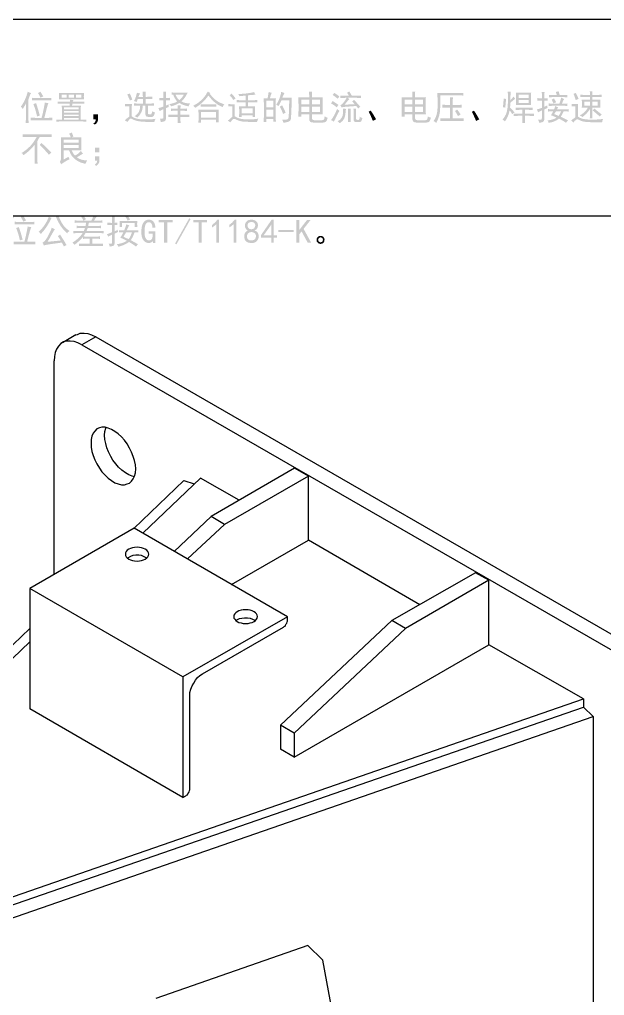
# Model space of a CAD drawing. Extents: x 3 to 591, y 5 to 205.
# Drawn here: x 502.7 to 552.2, y 122.2 to 204.8 of the extents above; entities that cross this region are included whole.
import ezdxf

# ---------------------------------------------------------------- set-up
doc = ezdxf.new("R2010")
doc.units = 0
doc.layers.get('0').update_dxf_attribs({"linetype": 'CONTINUOUS'})
picture_1 = doc.add_image_def('image4.jpg', size_in_pixel=(888, 978))

msp = doc.modelspace()

# ---------------------------------------------------------------- hatches: boundary and pattern name
h = msp.add_hatch(color=7)
h.paths.add_polyline_path([(503.694787, 198.587134), (503.650871, 198.524106), (503.598531, 198.414466), (503.53782, 198.258317), (503.468789, 198.055762), (503.468789, 196.620949), (503.469426, 196.45052), (503.471407, 196.301382), (503.474835, 196.173534), (503.479813, 196.066978), (503.231215, 196.066978), (503.248096, 196.304276), (503.253815, 196.609373), (503.253815, 197.694165), (503.173303, 197.55153), (503.101266, 197.428686), (503.037704, 197.325583), (502.982617, 197.242169), (502.903518, 197.369499), (502.824418, 197.457143), (502.899676, 197.548825), (502.978345, 197.665984), (503.060528, 197.808671), (503.146328, 197.976939), (503.300255, 198.341154), (503.412014, 198.711157), (503.556294, 198.634676)])
h.paths.add_polyline_path([(505.164327, 197.72834), (505.139514, 197.681005), (505.110515, 197.606797), (505.077278, 197.505718), (505.039752, 197.377768), (504.995914, 197.21664), (504.943703, 197.016032), (504.883018, 196.775944), (504.813754, 196.496374), (505.197951, 196.496374), (505.37875, 196.499268), (505.491749, 196.50795), (505.491749, 196.2814), (505.367381, 196.290082), (505.197951, 196.292976), (504.04536, 196.292976), (503.915247, 196.292252), (503.807717, 196.290082), (503.722822, 196.286465), (503.660612, 196.2814), (503.660612, 196.50795), (503.80193, 196.499268), (504.022209, 196.496374), (504.576732, 196.496374), (504.649277, 196.763955), (504.72053, 197.069776), (504.79044, 197.413838), (504.858954, 197.79614), (505.02549, 197.756452)])
h.paths.add_polyline_path([(505.107552, 198.180337), (505.285457, 198.182955), (505.412925, 198.191361), (505.412925, 197.976939), (505.282632, 197.985138), (505.096528, 197.987963), (504.09056, 197.987963), (503.762587, 197.976939), (503.762587, 198.191361), (504.09056, 198.180337)])
h.paths.add_polyline_path([(504.11316, 197.739365), (504.293889, 197.188632), (504.429557, 196.688748), (504.305189, 196.646167), (504.203559, 196.609373), (504.073472, 197.118145), (503.98955, 197.377768), (503.88661, 197.660541)])
h.paths.add_polyline_path([(504.486332, 198.711157), (504.613319, 198.490809), (504.723355, 198.30436), (504.618693, 198.267498), (504.486332, 198.202937), (504.392901, 198.403441), (504.271358, 198.598158)])
h = msp.add_hatch(color=7)
h.paths.add_polyline_path([(507.271465, 198.010563), (507.215241, 197.863939), (507.791261, 197.863939), (507.974816, 197.866558), (508.209633, 197.874964), (508.209633, 197.683141), (507.980604, 197.69134), (507.791261, 197.694165), (507.181066, 197.694165), (507.158466, 197.535966), (507.90426, 197.535966), (507.895854, 197.27593), (507.893236, 197.06137), (507.893236, 196.338176), (508.147484, 196.341), (508.367832, 196.3492), (508.367832, 196.179977), (507.90426, 196.191001), (506.276521, 196.191001), (505.824525, 196.179977), (505.824525, 196.3492), (506.299121, 196.338176), (506.299121, 197.06137), (506.296296, 197.27593), (506.288097, 197.535966), (506.944043, 197.535966), (506.966643, 197.694165), (506.366921, 197.694165), (505.937524, 197.683141), (505.937524, 197.874964), (506.366921, 197.863939), (506.989243, 197.863939), (507.000267, 198.033162), (507.124291, 198.016075)])
h.paths.add_polyline_path([(508.164434, 198.598158), (508.152858, 198.30436), (508.164434, 198.067338), (506.050523, 198.067338), (506.062099, 198.315936), (506.050523, 198.598158)])
h.paths.add_polyline_path([(507.712437, 197.219569), (507.712437, 197.377768), (506.47992, 197.377768), (506.47992, 197.219569)])
h.paths.add_polyline_path([(507.712437, 196.925771), (507.712437, 197.072945), (506.47992, 197.072945), (506.47992, 196.925771)])
h.paths.add_polyline_path([(507.712437, 196.338176), (507.712437, 196.48535), (506.47992, 196.48535), (506.47992, 196.338176)])
h.paths.add_polyline_path([(507.712437, 196.643549), (507.712437, 196.756548), (506.47992, 196.756548), (506.47992, 196.643549)])
h.paths.add_polyline_path([(507.316665, 198.213961), (507.316665, 198.451535), (506.864117, 198.451535), (506.864117, 198.213961)])
h.paths.add_polyline_path([(507.938436, 198.213961), (507.938436, 198.451535), (507.497463, 198.451535), (507.497463, 198.213961)])
h.paths.add_polyline_path([(506.705918, 198.213961), (506.705918, 198.451535), (506.276521, 198.451535), (506.276521, 198.213961)])
h = msp.add_hatch(color=7)
h.paths.add_polyline_path([(512.910081, 198.552958), (512.836494, 198.420322), (512.774482, 198.270736), (513.147655, 198.270736), (513.136079, 198.700133), (513.396253, 198.700133), (513.379165, 198.513547), (513.373653, 198.270736), (513.557122, 198.275482), (513.712375, 198.278936), (513.839516, 198.281046), (513.938649, 198.281761), (513.938649, 198.089938), (513.831067, 198.094683), (513.701006, 198.098137), (513.548518, 198.100247), (513.373653, 198.100962), (513.373653, 197.705741), (513.75785, 197.705741), (514.096848, 197.716765), (514.096848, 197.513366), (514.000514, 197.518431), (513.881805, 197.522048), (513.740668, 197.524219), (513.577052, 197.524942), (513.577052, 196.903171), (513.584803, 196.853657), (513.608058, 196.818353), (513.646815, 196.797209), (513.701075, 196.790172), (513.836674, 196.790172), (513.872038, 196.823228), (513.898824, 196.877677), (513.917134, 196.953418), (513.927073, 197.050346), (514.04276, 196.993777), (514.164647, 196.959946), (514.124348, 196.791783), (514.071285, 196.67173), (514.00551, 196.599736), (513.927073, 196.575749), (513.622251, 196.575749), (513.508348, 196.590537), (513.427052, 196.634936), (513.378313, 196.708997), (513.362078, 196.812772), (513.362078, 197.524942), (513.136079, 197.524942), (513.128242, 197.361756), (513.104798, 197.211232), (513.065851, 197.073419), (513.011505, 196.948371), (512.864744, 196.719685), (512.672507, 196.50795), (512.576251, 196.57823), (512.446509, 196.631973), (512.575907, 196.733276), (512.682154, 196.833856), (512.765249, 196.933815), (512.825194, 197.033258), (512.897403, 197.254915), (512.921657, 197.524942), (512.76239, 197.524219), (512.624414, 197.522048), (512.507729, 197.518431), (512.412334, 197.513366), (512.412334, 197.72834), (512.581695, 197.711253), (512.728731, 197.705741), (513.147655, 197.705741), (513.147655, 198.100962), (512.717707, 198.100962), (512.627308, 197.84134), (512.40131, 197.920163), (512.547933, 198.242142), (512.649908, 198.620758)])
h.paths.add_polyline_path([(512.220511, 197.660541), (512.211829, 197.434267), (512.208935, 197.231144), (512.208935, 196.620949), (512.377616, 196.515417), (512.59017, 196.436912), (512.846648, 196.385382), (513.147104, 196.360775), (513.456448, 196.355926), (513.740418, 196.363738), (513.999067, 196.384262), (514.232447, 196.417551), (514.17574, 196.324051), (514.119448, 196.157377), (513.793352, 196.153751), (513.516142, 196.154414), (513.287715, 196.159315), (513.107967, 196.168401), (512.82106, 196.20113), (512.582108, 196.253288), (512.389596, 196.319916), (512.24256, 196.394399), (512.182623, 196.423045), (512.126873, 196.429677), (512.07536, 196.414398), (512.028137, 196.377312), (511.931812, 196.26886), (511.824738, 196.134777), (511.734201, 196.21677), (511.62134, 196.2814), (511.776714, 196.428506), (511.994513, 196.598349), (511.994513, 197.479742), (511.632915, 197.468167), (511.632915, 197.671565), (511.749919, 197.666587), (511.886819, 197.663159), (512.043666, 197.661178)])
h.paths.add_polyline_path([(512.050737, 198.552958), (512.118639, 198.394019), (512.175173, 198.256267), (512.220339, 198.139805), (512.254135, 198.044738), (512.050737, 197.965363), (512.019533, 198.047959), (511.97143, 198.160218), (511.906482, 198.302242), (511.824738, 198.474135)])
h = msp.add_hatch(color=7)
h.paths.add_polyline_path([(515.582215, 198.643358), (515.757639, 198.640533), (515.966963, 198.632333), (516.938756, 198.632333), (516.821278, 198.409022), (516.718269, 198.236561), (516.592592, 198.075606), (516.407384, 197.886539), (516.558693, 197.809989), (516.718269, 197.761965), (516.908852, 197.730959), (517.153178, 197.705741), (517.062641, 197.583853), (517.017579, 197.468167), (516.763262, 197.525976), (516.565583, 197.586678), (516.398978, 197.661506), (516.238161, 197.761965), (516.073899, 197.670187), (515.921212, 197.598254), (515.751645, 197.53445), (515.537015, 197.468167), (515.486028, 197.561253), (515.378816, 197.660541), (515.570777, 197.696852), (515.740414, 197.739365), (515.898888, 197.798483), (516.057362, 197.886539), (515.942847, 198.019158), (515.848176, 198.157462), (515.773349, 198.301553), (515.718365, 198.451535), (515.582215, 198.451535)])
h.paths.add_polyline_path([(515.333617, 197.637941), (515.344641, 197.422967), (515.107618, 197.321544), (515.107618, 196.44015), (515.091177, 196.353661), (515.064968, 196.286086), (515.028941, 196.237527), (514.983044, 196.208089), (514.850339, 196.169986), (514.655622, 196.134777), (514.635503, 196.278989), (514.598847, 196.44015), (514.718219, 196.433622), (514.805139, 196.437119), (514.859606, 196.450537), (514.88162, 196.473774), (514.88162, 197.231144), (514.69214, 197.131994), (514.576247, 197.06137), (514.463248, 197.321544), (514.531564, 197.337667), (514.624065, 197.363712), (514.74075, 197.399678), (514.88162, 197.445567), (514.88162, 197.987963), (514.692278, 197.985138), (514.531047, 197.976939), (514.531047, 198.191361), (514.68649, 198.182955), (514.88162, 198.180337), (514.878726, 198.439959), (514.870045, 198.722733), (515.118643, 198.722733), (515.107618, 198.180337), (515.251486, 198.182955), (515.43504, 198.191361), (515.43504, 197.976939), (515.107618, 197.987963), (515.107618, 197.535966)])
h.paths.add_polyline_path([(516.102562, 197.276344), (516.079962, 197.558566), (516.339585, 197.558566), (516.32856, 197.276344), (516.870956, 197.287368), (516.870956, 197.08397), (516.582395, 197.092651), (516.32856, 197.095545), (516.32856, 196.756548), (517.085379, 196.767572), (517.085379, 196.564174), (516.737769, 196.572855), (516.32856, 196.575749), (516.329198, 196.394994), (516.331179, 196.247983), (516.334606, 196.134768), (516.339585, 196.055402), (516.079962, 196.055402), (516.089772, 196.134768), (516.096843, 196.247983), (516.101124, 196.394994), (516.102562, 196.575749), (515.81959, 196.575026), (515.593308, 196.572855), (515.423766, 196.569238), (515.311017, 196.564174), (515.311017, 196.767572), (515.428107, 196.762594), (515.599096, 196.759166), (515.823931, 196.757185), (516.102562, 196.756548), (516.102562, 197.095545), (515.910326, 197.094822), (515.751989, 197.092651), (515.627552, 197.089034), (515.537015, 197.08397), (515.537015, 197.287368), (515.644295, 197.28239), (515.774313, 197.278962), (515.927069, 197.276981)])
h.paths.add_polyline_path([(515.921763, 198.451535), (515.992362, 198.296109), (516.068593, 198.168899), (516.150509, 198.070008), (516.238161, 197.999538), (516.329869, 198.076984), (516.424472, 198.174274), (516.518867, 198.297195), (516.610783, 198.451535)])
h = msp.add_hatch(color=7)
h.paths.add_polyline_path([(519.56569, 197.174369), (519.560711, 197.09943), (519.557284, 196.987852), (519.555303, 196.839583), (519.554665, 196.654573), (519.555303, 196.468839), (519.557284, 196.318401), (519.560711, 196.203205), (519.56569, 196.123202), (519.328667, 196.123202), (519.328667, 196.338176), (518.07355, 196.338176), (518.07355, 196.089577), (517.847552, 196.089577), (517.852616, 196.172966), (517.856233, 196.287464), (517.858404, 196.432967), (517.859127, 196.609373), (517.858404, 196.792919), (517.856233, 196.948302), (517.852616, 197.075469), (517.847552, 197.174369)])
h.paths.add_polyline_path([(518.808871, 198.530359), (518.96483, 198.348251), (519.105287, 198.197149), (519.230241, 198.077053), (519.339691, 197.987963), (519.534477, 197.858014), (519.712313, 197.761965), (520.040286, 197.637941), (519.946924, 197.516054), (519.893663, 197.400367), (519.678689, 197.50496), (519.486866, 197.615341), (519.304482, 197.743499), (519.119205, 197.903076), (518.919941, 198.110746), (518.695872, 198.383735), (518.481794, 198.105027), (518.271436, 197.880476), (518.077891, 197.704018), (517.915351, 197.570142), (517.587929, 197.344143), (517.567973, 197.372238), (517.531223, 197.411805), (517.477626, 197.462741), (517.407131, 197.524942), (517.638228, 197.648965), (517.858576, 197.79614), (518.073274, 197.975216), (518.287973, 198.196873), (518.483172, 198.449881), (518.639097, 198.722733), (518.757677, 198.651764), (518.865095, 198.598158)])
h.paths.add_polyline_path([(519.328667, 196.518974), (519.328667, 196.99357), (518.07355, 196.99357), (518.07355, 196.518974)])
h.paths.add_polyline_path([(519.057469, 197.637941), (519.22683, 197.640559), (519.373867, 197.648965), (519.373867, 197.434543), (519.068493, 197.445567), (518.435147, 197.445567), (518.220518, 197.442742), (518.05095, 197.434543), (518.05095, 197.648965), (518.254417, 197.640559), (518.435147, 197.637941)])
h = msp.add_hatch(color=7)
h.paths.add_polyline_path([(522.678795, 198.451535), (522.58483, 198.448658), (522.450041, 198.440097), (522.274324, 198.425955), (522.057576, 198.406335), (522.057576, 197.987963), (522.330746, 197.988686), (522.551671, 197.990857), (522.720404, 197.994474), (522.836994, 197.999538), (522.836994, 197.79614), (522.720404, 197.800886), (522.551671, 197.804339), (522.330746, 197.806449), (522.057576, 197.807164), (522.057576, 197.479742), (522.645171, 197.479742), (522.63649, 197.225219), (522.633596, 197.027746), (522.63649, 196.826759), (522.645171, 196.564174), (522.430197, 196.564174), (522.430197, 196.699773), (521.503604, 196.699773), (521.503604, 196.553149), (521.28863, 196.553149), (521.29683, 196.809878), (521.299655, 197.01617), (521.29683, 197.222325), (521.28863, 197.479742), (521.854177, 197.479742), (521.854177, 197.807164), (521.585357, 197.806449), (521.367592, 197.804339), (521.200884, 197.800886), (521.085232, 197.79614), (521.085232, 197.999538), (521.188171, 197.994474), (521.350642, 197.990857), (521.572644, 197.988686), (521.854177, 197.987963), (521.854177, 198.383735), (521.769342, 198.375794), (521.650503, 198.363616), (521.497765, 198.347304), (521.31123, 198.32696), (521.274299, 198.425834), (521.209255, 198.519334), (521.57981, 198.530565), (521.944577, 198.564534), (522.280611, 198.615246), (522.565796, 198.677533), (522.605139, 198.581277)])
h.paths.add_polyline_path([(520.927033, 197.648965), (520.915458, 197.231144), (520.915458, 196.643549), (521.082777, 196.532866), (521.29118, 196.449728), (521.540613, 196.394184), (521.831026, 196.366287), (522.131998, 196.359587), (522.413179, 196.367666), (522.674618, 196.390627), (522.916369, 196.428575), (522.80337, 196.157377), (522.046, 196.157377), (521.773149, 196.16599), (521.520141, 196.191552), (521.282567, 196.246605), (521.056569, 196.344239), (520.954267, 196.389292), (520.867364, 196.406182), (520.795965, 196.394856), (520.740171, 196.355263), (520.542836, 196.112177), (520.435349, 196.191552), (520.339438, 196.247776), (520.455796, 196.357235), (520.556754, 196.44835), (520.64221, 196.52117), (520.712059, 196.575749), (520.712059, 197.468167), (520.373062, 197.457143), (520.373062, 197.660541), (520.689459, 197.648965)])
h.paths.add_polyline_path([(522.430197, 196.880571), (522.430197, 197.298944), (521.503604, 197.298944), (521.503604, 196.880571)])
h.paths.add_polyline_path([(520.655835, 198.552958), (520.836496, 198.346735), (520.994833, 198.135137), (520.881696, 198.06155), (520.814034, 197.999538), (520.669685, 198.205555), (520.486061, 198.41736), (520.579423, 198.479371)])
h = msp.add_hatch(color=7)
h.paths.add_polyline_path([(524.051163, 198.609734), (524.020166, 198.542339), (523.983433, 198.442647), (523.941015, 198.310605), (523.892965, 198.146162), (524.402287, 198.146162), (524.393124, 197.928776), (524.390161, 197.660541), (524.390161, 196.666149), (524.393124, 196.459443), (524.402287, 196.179977), (524.175738, 196.179977), (524.175738, 196.405975), (523.599167, 196.405975), (523.599167, 196.157377), (523.373169, 196.157377), (523.378233, 196.321096), (523.38185, 196.450968), (523.384021, 196.547043), (523.384744, 196.609373), (523.384744, 197.648965), (523.38185, 197.925882), (523.373169, 198.146162), (523.701142, 198.146162), (523.791541, 198.688557), (523.935408, 198.640671)])
h.paths.add_polyline_path([(525.735677, 197.75094), (525.715558, 197.078389), (525.678902, 196.44015), (525.656785, 196.34684), (525.613583, 196.270376), (525.549298, 196.210862), (525.463928, 196.168401), (525.260667, 196.112039), (525.035083, 196.078002), (525.003732, 196.205402), (524.933108, 196.338176), (525.134921, 196.335282), (525.289193, 196.349751), (525.395026, 196.3862), (525.452904, 196.451175), (525.468812, 196.509888), (525.482601, 196.606686), (525.494219, 196.741622), (525.503616, 196.914747), (525.51166, 197.12569), (525.519187, 197.374874), (525.526095, 197.662298), (525.532279, 197.987963), (524.876884, 197.987963), (524.766434, 197.75349), (524.61671, 197.479742), (524.529067, 197.550022), (524.424887, 197.603766), (524.523279, 197.753421), (524.61671, 197.931188), (524.701391, 198.131692), (524.774909, 198.34956), (524.828652, 198.550065), (524.854284, 198.700133), (525.001045, 198.640671), (525.125482, 198.598158), (525.029019, 198.400272), (524.944683, 198.191361), (525.746702, 198.191361)])
h.paths.add_polyline_path([(524.175738, 196.598349), (524.175738, 197.196969), (523.599167, 197.196969), (523.599167, 196.598349)])
h.paths.add_polyline_path([(524.175738, 197.389343), (524.175738, 197.954339), (523.599167, 197.954339), (523.599167, 197.389343)])
h.paths.add_polyline_path([(525.068707, 197.287368), (525.142018, 197.131994), (525.226906, 196.937347), (525.13375, 196.891802), (525.012483, 196.824347), (524.936002, 197.023198), (524.865308, 197.191457), (524.797509, 197.331121), (524.729709, 197.445567), (524.820246, 197.496279), (524.933108, 197.558566)])
h = msp.add_hatch(color=7)
h.paths.add_polyline_path([(528.792008, 196.50795), (528.75313, 196.389723), (528.715802, 196.294698), (528.679922, 196.222928), (528.645385, 196.174465), (528.554916, 196.119136), (528.419386, 196.100602), (527.537993, 196.100602), (527.403436, 196.115683), (527.305725, 196.17164), (527.24491, 196.268421), (527.221044, 196.405975), (527.221044, 196.801748), (526.565649, 196.801748), (526.565649, 196.586774), (526.305476, 196.586774), (526.31054, 196.677715), (526.314157, 196.838059), (526.316328, 197.067752), (526.317051, 197.366743), (526.316328, 197.671014), (526.314157, 197.917407), (526.31054, 198.105923), (526.305476, 198.236561), (527.221044, 198.236561), (527.21815, 198.507759), (527.209469, 198.711157), (527.458618, 198.711157), (527.45364, 198.626305), (527.450212, 198.518921), (527.448231, 198.389006), (527.447594, 198.236561), (528.362611, 198.236561), (528.357633, 198.129186), (528.354205, 197.976594), (528.352224, 197.778837), (528.351587, 197.535966), (528.352224, 197.295051), (528.354205, 197.092376), (528.357633, 196.927941), (528.362611, 196.801748), (527.447594, 196.801748), (527.447594, 196.496374), (527.460944, 196.407387), (527.501062, 196.343825), (527.568052, 196.305688), (527.662017, 196.292976), (528.261188, 196.292976), (528.342208, 196.297928), (528.404986, 196.312751), (528.449471, 196.337392), (528.47561, 196.3718), (528.506685, 196.473637), (528.532385, 196.620949), (528.653515, 196.552874)])
h.paths.add_polyline_path([(528.125589, 196.99357), (528.125589, 197.445567), (527.447594, 197.445567), (527.447594, 196.99357)])
h.paths.add_polyline_path([(527.221044, 196.99357), (527.221044, 197.445567), (526.565649, 197.445567), (526.565649, 196.99357)])
h.paths.add_polyline_path([(528.125589, 197.626366), (528.125589, 198.044738), (527.447594, 198.044738), (527.447594, 197.626366)])
h.paths.add_polyline_path([(527.221044, 197.626366), (527.221044, 198.044738), (526.565649, 198.044738), (526.565649, 197.626366)])
h = msp.add_hatch(color=7)
h.paths.add_polyline_path([(530.605899, 198.733757), (530.831898, 198.37216), (531.193495, 198.37216), (531.385318, 198.375054), (531.600292, 198.383735), (531.600292, 198.180337), (531.362993, 198.188536), (531.193495, 198.191361), (530.4703, 198.191361), (530.554981, 198.131968), (530.628499, 198.089938), (530.56318, 198.027581), (530.481325, 197.931739), (530.367981, 197.796071), (530.209575, 197.615341), (530.630773, 197.629053), (531.080496, 197.648965), (530.854497, 197.886539), (530.95034, 197.959713), (531.012696, 198.022138), (531.303324, 197.711184), (531.543516, 197.434543), (531.362718, 197.287368), (531.277831, 197.403123), (531.204519, 197.502342), (531.069135, 197.490457), (530.911893, 197.477951), (530.732842, 197.464825), (530.532036, 197.451079), (530.337311, 197.435904), (530.17726, 197.418557), (530.051833, 197.399144), (529.960977, 197.377768), (529.859554, 197.570142), (529.918672, 197.596686), (529.983577, 197.643178), (530.054271, 197.709513), (530.130752, 197.795589), (530.275101, 197.990581), (530.390925, 198.191361), (530.266902, 198.191361), (529.847978, 198.168761), (529.847978, 198.383735), (530.266902, 198.37216), (530.583299, 198.37216), (530.498412, 198.513202), (530.425101, 198.620758), (530.526662, 198.677258)])
h.paths.add_polyline_path([(531.193495, 197.276344), (531.181919, 196.982546), (531.181919, 196.428575), (531.207275, 196.352163), (531.283894, 196.3266), (531.396893, 196.3266), (531.437003, 196.342835), (531.467242, 196.391574), (531.487663, 196.47287), (531.498317, 196.586774), (531.599947, 196.52738), (531.724315, 196.48535), (531.690019, 196.359561), (531.655, 196.264933), (531.61936, 196.201414), (531.583204, 196.168952), (531.502589, 196.14339), (531.407918, 196.134777), (531.193495, 196.134777), (531.099444, 196.148204), (531.032264, 196.188452), (530.991957, 196.255467), (530.978521, 196.3492), (530.978521, 197.005146), (530.967496, 197.276344)])
h.paths.add_polyline_path([(530.334701, 197.253744), (530.313204, 197.110773), (530.295014, 196.908683), (530.26077, 196.681307), (530.193039, 196.462199), (530.136712, 196.355754), (530.052893, 196.250601), (529.941582, 196.146792), (529.802779, 196.044378), (529.633556, 196.213601), (529.829581, 196.334041), (529.96649, 196.490862), (530.049723, 196.677311), (530.085001, 196.886083), (530.090858, 197.093616), (530.085552, 197.276344)])
h.paths.add_polyline_path([(530.729923, 197.276344), (530.721517, 197.171751), (530.718898, 196.99357), (530.718898, 196.496374), (530.721517, 196.332526), (530.729923, 196.134777), (530.4929, 196.134777), (530.501099, 196.326738), (530.503924, 196.496374), (530.503924, 196.99357), (530.501099, 197.160175), (530.4929, 197.276344)])
h.paths.add_polyline_path([(529.780179, 197.095545), (529.661461, 196.878987), (529.531581, 196.614886), (529.407213, 196.359191), (529.305582, 196.168401), (529.195546, 196.241988), (529.06856, 196.304), (529.189689, 196.470881), (529.328182, 196.699773), (529.46385, 196.965183), (529.57678, 197.242169)])
h.paths.add_polyline_path([(529.204159, 197.920163), (529.701355, 197.592741), (529.543156, 197.389343), (529.322808, 197.56711), (529.06856, 197.716765)])
h.paths.add_polyline_path([(529.339758, 198.609734), (529.579605, 198.454153), (529.780179, 198.30436), (529.62198, 198.112537), (529.426919, 198.281898), (529.204159, 198.428935)])
h = msp.add_hatch(color=7)
h.paths.add_polyline_path([(537.52113, 196.50795), (537.482252, 196.389723), (537.444924, 196.294698), (537.409044, 196.222928), (537.374507, 196.174465), (537.284039, 196.119136), (537.148508, 196.100602), (536.267115, 196.100602), (536.132558, 196.115683), (536.034847, 196.17164), (535.974032, 196.268421), (535.950166, 196.405975), (535.950166, 196.801748), (535.294772, 196.801748), (535.294772, 196.586774), (535.034598, 196.586774), (535.039662, 196.677715), (535.04328, 196.838059), (535.04545, 197.067752), (535.046173, 197.366743), (535.04545, 197.671014), (535.04328, 197.917407), (535.039662, 198.105923), (535.034598, 198.236561), (535.950166, 198.236561), (535.947273, 198.507759), (535.938591, 198.711157), (536.18774, 198.711157), (536.182762, 198.626305), (536.179334, 198.518921), (536.177353, 198.389006), (536.176716, 198.236561), (537.091733, 198.236561), (537.086755, 198.129186), (537.083327, 197.976594), (537.081346, 197.778837), (537.080709, 197.535966), (537.081346, 197.295051), (537.083327, 197.092376), (537.086755, 196.927941), (537.091733, 196.801748), (536.176716, 196.801748), (536.176716, 196.496374), (536.190066, 196.407387), (536.230184, 196.343825), (536.297174, 196.305688), (536.391139, 196.292976), (536.99031, 196.292976), (537.07133, 196.297928), (537.134108, 196.312751), (537.178593, 196.337392), (537.204732, 196.3718), (537.235807, 196.473637), (537.261508, 196.620949), (537.382637, 196.552874)])
h.paths.add_polyline_path([(536.854711, 196.99357), (536.854711, 197.445567), (536.176716, 197.445567), (536.176716, 196.99357)])
h.paths.add_polyline_path([(535.950166, 196.99357), (535.950166, 197.445567), (535.294772, 197.445567), (535.294772, 196.99357)])
h.paths.add_polyline_path([(536.854711, 197.626366), (536.854711, 198.044738), (536.176716, 198.044738), (536.176716, 197.626366)])
h.paths.add_polyline_path([(535.950166, 197.626366), (535.950166, 198.044738), (535.294772, 198.044738), (535.294772, 197.626366)])
h = msp.add_hatch(color=7)
h.paths.add_polyline_path([(539.142647, 197.592741), (539.142647, 197.931739), (539.139822, 198.098206), (539.131623, 198.236561), (539.391245, 198.236561), (539.374158, 198.112055), (539.368646, 197.920163), (539.368646, 197.592741), (539.775442, 197.592741), (539.981735, 197.59536), (540.126015, 197.603766), (540.126015, 197.355168), (539.981735, 197.363849), (539.775442, 197.366743), (539.368646, 197.366743), (539.368646, 196.44015), (539.865842, 196.44015), (540.11444, 196.442769), (540.295238, 196.451175), (540.295238, 196.213601), (540.117334, 196.222282), (539.877417, 196.225176), (538.724275, 196.225176), (538.587746, 196.224453), (538.472507, 196.222282), (538.37856, 196.218665), (538.305902, 196.213601), (538.305902, 196.451175), (538.495245, 196.442769), (538.724275, 196.44015), (539.142647, 196.44015), (539.142647, 197.366743), (538.882474, 197.366743), (538.747383, 197.36602), (538.636425, 197.363849), (538.549548, 197.360232), (538.486701, 197.355168), (538.486701, 197.603766), (538.882474, 197.592741)])
h.paths.add_polyline_path([(539.865842, 198.598158), (540.086052, 198.601052), (540.250039, 198.609734), (540.250039, 198.383735), (540.097421, 198.391935), (539.865842, 198.39476), (538.305902, 198.39476), (538.305902, 197.389343), (538.284543, 197.021889), (538.221015, 196.688748), (538.118145, 196.375176), (537.978481, 196.066978), (537.87375, 196.148971), (537.740907, 196.213601), (537.902, 196.489071), (538.00108, 196.750485), (538.054548, 197.020511), (538.079904, 197.321544), (538.079904, 198.168761), (538.068604, 198.394829), (538.057304, 198.598158)])
h.paths.add_polyline_path([(539.741818, 197.196969), (539.90546, 196.973796), (540.035616, 196.779148), (539.809618, 196.643549), (539.6909, 196.869203), (539.56102, 197.072945)])
h = msp.add_hatch(color=7)
h.paths.add_polyline_path([(544.712913, 197.570142), (544.718296, 197.655718), (544.722904, 197.766099), (544.726788, 197.901284), (544.73, 198.061274), (544.728278, 198.373469), (544.712913, 198.620758), (546.001654, 198.620758), (545.99063, 198.39476), (545.991267, 198.127084), (545.993248, 197.900388), (545.996676, 197.714724), (546.001654, 197.570142)])
h.paths.add_polyline_path([(545.470834, 196.666149), (545.470834, 196.53055), (545.473452, 196.27892), (545.481858, 196.066978), (545.25586, 196.066978), (545.264541, 196.259145), (545.267435, 196.496374), (545.267435, 196.666149), (544.871663, 196.666149), (544.52109, 196.654573), (544.52109, 196.846947), (544.871663, 196.835372), (545.267435, 196.835372), (545.267435, 197.174369), (545.018837, 197.174369), (544.826325, 197.171544), (544.679289, 197.163345), (544.679289, 197.366743), (544.823431, 197.358062), (545.007262, 197.355168), (545.787231, 197.355168), (546.137253, 197.366743), (546.137253, 197.163345), (545.798256, 197.174369), (545.470834, 197.174369), (545.470834, 196.835372), (545.832431, 196.835372), (546.052366, 196.838266), (546.239228, 196.846947), (546.239228, 196.654573), (546.075172, 196.657467), (545.877631, 196.666149)])
h.paths.add_polyline_path([(544.645113, 198.100962), (544.569562, 198.047107), (544.478508, 197.976456), (544.371952, 197.888959), (544.249892, 197.784564), (544.215717, 197.355168), (544.419184, 197.157557), (544.599914, 196.948371), (544.492427, 196.883534), (544.396515, 196.801748), (544.30336, 196.973727), (544.182092, 197.129169), (544.109883, 196.850944), (544.029406, 196.626461), (543.926053, 196.418653), (543.78632, 196.191001), (543.687377, 196.27327), (543.571897, 196.338176), (543.739742, 196.555768), (543.859631, 196.779148), (543.941487, 197.023405), (543.99523, 197.304456), (544.024996, 197.616582), (544.034918, 197.954339), (544.032093, 198.327167), (544.023894, 198.722733), (544.272492, 198.722733), (544.249892, 198.37216), (544.249892, 197.987963), (544.410709, 198.163111), (544.509514, 198.30436)])
h.paths.add_polyline_path([(545.787231, 198.180337), (545.787231, 198.451535), (544.939462, 198.451535), (544.939462, 198.180337)])
h.paths.add_polyline_path([(545.787231, 197.75094), (545.787231, 198.010563), (544.939462, 198.010563), (544.939462, 197.75094)])
h.paths.add_polyline_path([(543.888295, 198.100962), (543.868313, 197.994991), (543.854119, 197.835276), (543.837101, 197.624781), (543.80892, 197.366743), (543.605521, 197.389343), (543.650583, 197.739571), (543.673321, 198.112537)])
h = msp.add_hatch(color=7)
h.paths.add_polyline_path([(548.290142, 197.389343), (548.247423, 197.329674), (548.188167, 197.219569), (548.911361, 197.219569), (549.075141, 197.22825), (549.15996, 197.231144), (549.15996, 197.027746), (549.06391, 197.035945), (548.933961, 197.03877), (548.742138, 197.03877), (548.63162, 196.795822), (548.504565, 196.586774), (548.8324, 196.425612), (549.11476, 196.2814), (549.091497, 196.256286), (549.055573, 196.214014), (549.006937, 196.154586), (548.945537, 196.078002), (548.840935, 196.150762), (548.70817, 196.233445), (548.547189, 196.326049), (548.357941, 196.428575), (548.18672, 196.305723), (547.990281, 196.208089), (547.759942, 196.130505), (547.487021, 196.066978), (547.455946, 196.163302), (547.385598, 196.270376), (547.769795, 196.344239), (547.96775, 196.41321), (548.154543, 196.518974), (548.086433, 196.54843), (547.984631, 196.592148), (547.849135, 196.650129), (547.679947, 196.722373), (547.758977, 196.852253), (547.860745, 197.03877), (547.679947, 197.03877), (547.523953, 197.035945), (547.419222, 197.027746), (547.419222, 197.242169), (547.509621, 197.230869), (547.66782, 197.219569), (547.939569, 197.219569), (548.001718, 197.38328), (548.029968, 197.490767), (548.191061, 197.425792)])
h.paths.add_polyline_path([(546.911001, 198.146162), (546.911001, 198.485159), (546.905282, 198.567083), (546.888401, 198.677533), (547.136999, 198.677533), (547.119912, 198.567083), (547.1144, 198.485159), (547.1144, 198.146162), (547.241248, 198.149055), (547.396622, 198.157737), (547.396622, 197.942763), (547.241248, 197.951445), (547.1144, 197.954339), (547.1144, 197.422967), (547.207417, 197.470992), (547.374022, 197.547542), (547.376916, 197.420211), (547.385598, 197.332568), (547.216099, 197.256087), (547.1144, 197.208544), (547.1144, 196.394951), (547.091731, 196.258938), (547.024, 196.168401), (546.967983, 196.137378), (546.890882, 196.112039), (546.792697, 196.092282), (546.673427, 196.078002), (546.650759, 196.185489), (546.583028, 196.3492), (546.684624, 196.336806), (546.763689, 196.332732), (546.820223, 196.33703), (546.854226, 196.349751), (546.890882, 196.400187), (546.911001, 196.48535), (546.911001, 197.129169), (546.856422, 197.105906), (546.783602, 197.069983), (546.692487, 197.021347), (546.583028, 196.959946), (546.529422, 197.10657), (546.481604, 197.208544), (546.729996, 197.276344), (546.911001, 197.344143), (546.911001, 197.954339), (546.831626, 197.954339), (546.515229, 197.942763), (546.515229, 198.168761), (546.831626, 198.146162)])
h.paths.add_polyline_path([(548.53874, 198.213961), (548.699557, 198.132106), (548.798362, 198.089938), (548.760949, 198.043834), (548.716507, 197.962538), (548.665037, 197.845999), (548.606539, 197.694165), (548.832538, 197.694165), (548.982055, 197.705465), (549.06956, 197.716765), (549.06956, 197.502342), (548.976405, 197.510541), (548.855137, 197.513366), (547.747746, 197.513366), (547.642395, 197.510541), (547.487021, 197.502342), (547.487021, 197.716765), (547.631302, 197.705465), (547.725146, 197.694165), (548.391565, 197.694165), (548.484583, 197.976594)])
h.paths.add_polyline_path([(548.165567, 198.428935), (548.123055, 198.589752), (548.086743, 198.688557), (548.224892, 198.719632), (548.323766, 198.745333), (548.414165, 198.428935), (548.798362, 198.428935), (548.945123, 198.437134), (549.06956, 198.439959), (549.06956, 198.236561), (548.809938, 198.248136), (547.815545, 198.248136), (547.648114, 198.245243), (547.509621, 198.236561), (547.509621, 198.439959), (547.63392, 198.431553), (547.78137, 198.428935)])
h.paths.add_polyline_path([(547.951144, 196.812772), (548.174042, 196.727885), (548.323766, 196.654573), (548.448203, 196.85804), (548.527164, 197.03877), (548.097768, 197.03877), (548.010193, 196.908821)])
h.paths.add_polyline_path([(547.928545, 198.146162), (548.0443, 197.948138), (548.120368, 197.807164), (547.973262, 197.756384), (547.894369, 197.716765), (547.806657, 197.903282), (547.725146, 198.033162), (547.838007, 198.089662)])
h = msp.add_hatch(color=7)
h.paths.add_polyline_path([(550.973851, 198.439959), (550.970957, 198.598227), (550.962275, 198.733757), (551.177249, 198.733757), (551.168568, 198.603601), (551.165674, 198.439959), (551.629246, 198.439959), (551.968243, 198.451535), (551.968243, 198.248136), (551.629246, 198.259161), (551.165674, 198.259161), (551.165674, 198.044738), (551.866268, 198.044738), (551.855244, 197.694165), (551.866268, 197.355168), (551.165674, 197.355168), (551.166397, 197.049459), (551.168568, 196.798785), (551.172185, 196.603198), (551.177249, 196.46275), (550.962275, 196.46275), (550.96734, 196.595447), (550.970957, 196.767779), (550.973127, 196.979695), (550.973851, 197.231144), (550.835358, 197.038977), (550.691078, 196.869547), (550.526953, 196.711142), (550.328929, 196.553149), (550.235774, 196.63783), (550.114506, 196.711348), (550.316389, 196.819731), (550.515791, 196.988058), (550.683981, 197.178641), (550.793052, 197.355168), (550.283729, 197.355168), (550.292411, 197.535828), (550.295305, 197.694165), (550.283729, 198.044738), (550.973851, 198.044738), (550.973851, 198.259161), (550.498703, 198.259161), (550.159706, 198.248136), (550.159706, 198.451535), (550.498703, 198.439959)])
h.paths.add_polyline_path([(549.967332, 197.660541), (549.956308, 197.231144), (549.956308, 196.609373), (550.133971, 196.495151), (550.362691, 196.412865), (550.642467, 196.362412), (550.9733, 196.343688), (551.310221, 196.345669), (551.609058, 196.356641), (551.869757, 196.376709), (552.092267, 196.405975), (552.030117, 196.27327), (552.001867, 196.123202), (551.567906, 196.120618), (551.203708, 196.123615), (550.909376, 196.132193), (550.685014, 196.146353), (550.506627, 196.168582), (550.350151, 196.201405), (550.215585, 196.244874), (550.102931, 196.299039), (550.007226, 196.345453), (549.92351, 196.366494), (549.851783, 196.362214), (549.792045, 196.332663), (549.680424, 196.229724), (549.560535, 196.089577), (549.487086, 196.185558), (549.379736, 196.270376), (549.532216, 196.389232), (549.741334, 196.541574), (549.741334, 197.468167), (549.413912, 197.457143), (549.413912, 197.671565), (549.591679, 197.663159), (549.741334, 197.660541)])
h.paths.add_polyline_path([(551.346472, 197.287368), (551.452926, 197.196099), (551.592039, 197.081007), (551.763811, 196.94204), (551.968243, 196.779148), (551.798469, 196.609373), (551.681155, 196.717394), (551.544152, 196.838128), (551.387409, 196.971677), (551.210874, 197.118145)])
h.paths.add_polyline_path([(550.973851, 197.524942), (550.973851, 197.863939), (550.498703, 197.863939), (550.498703, 197.524942)])
h.paths.add_polyline_path([(551.64027, 197.524942), (551.64027, 197.863939), (551.165674, 197.863939), (551.165674, 197.524942)])
h.paths.add_polyline_path([(549.786533, 198.598158), (549.916482, 198.338191), (550.012531, 198.100962), (549.763933, 197.999538), (549.739947, 198.104648), (549.701853, 198.228155), (549.649599, 198.370058), (549.583135, 198.530359)])
h = msp.add_hatch(color=7)
h.dxf.hatch_style = 2
h.paths.add_polyline_path([(508.949206, 196.790172), (509.356003, 196.790172), (509.356003, 196.338176), (509.325307, 196.205987), (509.267947, 196.092196), (509.183921, 195.996801), (509.07323, 195.919803), (508.960231, 196.021778), (509.049217, 196.085443), (509.112779, 196.163165), (509.150917, 196.254942), (509.163629, 196.360775), (508.949206, 196.360775)])
h = msp.add_hatch(color=7)
h.dxf.hatch_style = 2
h.paths.add_polyline_path([(532.611062, 196.236201), (532.430057, 196.65161), (532.249465, 197.01617), (532.430264, 197.10657), (532.656055, 196.764678), (532.88226, 196.372351)])
h = msp.add_hatch(color=7)
h.dxf.hatch_style = 2
h.paths.add_polyline_path([(541.340185, 196.236201), (541.159179, 196.65161), (540.978587, 197.01617), (541.159386, 197.10657), (541.385177, 196.764678), (541.611382, 196.372351)])
h = msp.add_hatch(color=7)
h.paths.add_polyline_path([(505.435525, 194.872541), (505.246183, 194.881223), (505.084952, 194.884117), (504.418533, 194.884117), (504.330614, 194.717099), (504.226159, 194.533544), (504.226159, 193.12133), (504.229053, 192.881001), (504.237734, 192.612559), (503.988585, 192.612559), (503.999609, 193.12133), (503.999609, 194.228722), (503.80882, 193.990597), (503.587025, 193.762394), (503.334223, 193.544112), (503.050417, 193.335753), (502.962704, 193.451577), (502.881193, 193.528127), (503.003253, 193.593136), (503.14371, 193.687291), (503.302563, 193.810591), (503.479813, 193.963036), (503.662756, 194.145557), (503.838723, 194.359911), (504.007766, 194.606098), (504.169935, 194.884117), (503.423589, 194.884117), (502.971593, 194.872541), (502.971593, 195.09854), (503.270972, 195.090134), (503.491389, 195.087515), (505.073928, 195.087515), (505.23757, 195.090134), (505.435525, 195.09854)])
h.paths.add_polyline_path([(505.197951, 193.369928), (505.069363, 193.523838), (504.898504, 193.714438), (504.685269, 193.941832), (504.429557, 194.206122), (504.576732, 194.364321), (504.828086, 194.131088), (505.039752, 193.928861), (505.40135, 193.561751)])
h = msp.add_hatch(color=7)
h.paths.add_polyline_path([(507.203666, 195.087515), (507.271465, 194.906717), (507.090666, 194.838917), (507.94946, 194.838917), (507.938436, 194.47732), (507.938436, 194.138323), (507.941054, 193.962967), (507.94946, 193.754126), (507.124842, 193.754126), (507.166872, 193.653598), (507.226265, 193.533639), (507.305296, 193.410443), (507.407064, 193.302129), (507.526884, 193.362487), (507.661174, 193.454264), (507.792639, 193.565954), (507.90426, 193.686326), (508.085059, 193.460328), (507.88166, 193.347329), (507.745993, 193.262579), (507.565263, 193.14393), (507.767145, 193.027899), (507.966548, 192.951556), (508.182693, 192.906494), (508.435632, 192.883757), (508.367832, 192.773376), (508.300033, 192.600983), (508.111612, 192.644589), (507.942363, 192.695999), (507.792234, 192.75516), (507.661174, 192.82202), (507.440826, 192.967128), (507.265953, 193.12133), (507.131525, 193.282147), (507.033891, 193.448752), (506.960304, 193.609914), (506.898292, 193.754126), (506.43472, 193.754126), (506.43472, 192.963132), (506.503037, 192.999004), (506.595537, 193.05043), (506.712223, 193.117463), (506.853093, 193.200154), (506.955067, 192.996756), (506.765174, 192.9036), (506.558744, 192.782333), (506.369401, 192.66079), (506.231322, 192.567359), (506.169035, 192.683045), (506.118323, 192.781782), (506.183366, 192.861226), (506.220298, 192.985731), (506.220298, 194.49992), (506.208722, 194.838917), (507.045467, 194.838917), (506.989243, 194.997116), (506.957755, 195.073253), (506.909317, 195.166339), (507.135866, 195.245714)])
h.paths.add_polyline_path([(507.723462, 194.386921), (507.723462, 194.658119), (506.43472, 194.658119), (506.43472, 194.386921)])
h.paths.add_polyline_path([(507.723462, 193.934924), (507.723462, 194.206122), (506.43472, 194.206122), (506.43472, 193.934924)])
h = msp.add_hatch(color=7)
h.paths.add_polyline_path([(509.09583, 193.245354), (509.469002, 193.245354), (509.469002, 192.815957), (509.446988, 192.706601), (509.392521, 192.604222), (509.305601, 192.508767), (509.186229, 192.420185), (509.07323, 192.533184), (509.158599, 192.592103), (509.222885, 192.666371), (509.266086, 192.756038), (509.288204, 192.861157), (509.09583, 192.861157)])
h.paths.add_polyline_path([(509.09583, 193.957524), (509.469002, 193.957524), (509.469002, 193.584351), (509.09583, 193.584351)])
h = msp.add_hatch(color=7)
h.paths.add_polyline_path([(502.239934, 188.088278), (502.196017, 188.02525), (502.143678, 187.91561), (502.082966, 187.759461), (502.013935, 187.556907), (502.013935, 186.122093), (502.014573, 185.951664), (502.016554, 185.802526), (502.019981, 185.674679), (502.02496, 185.568122), (501.776361, 185.568122), (501.793242, 185.80542), (501.798961, 186.110518), (501.798961, 187.195309), (501.718449, 187.052674), (501.646412, 186.92983), (501.58285, 186.826727), (501.527763, 186.743313), (501.448664, 186.870644), (501.369565, 186.958287), (501.444823, 187.049969), (501.523491, 187.167129), (501.605674, 187.309816), (501.691474, 187.478083), (501.845401, 187.842298), (501.95716, 188.212302), (502.101441, 188.13582)])
h.paths.add_polyline_path([(503.709473, 187.229485), (503.68466, 187.182149), (503.655661, 187.107942), (503.622424, 187.006863), (503.584899, 186.878912), (503.54106, 186.717785), (503.48885, 186.517177), (503.428164, 186.277088), (503.358901, 185.997519), (503.743098, 185.997519), (503.923896, 186.000412), (504.036895, 186.009094), (504.036895, 185.782545), (503.912527, 185.791226), (503.743098, 185.79412), (502.590506, 185.79412), (502.460394, 185.793397), (502.352864, 185.791226), (502.267968, 185.787609), (502.205758, 185.782545), (502.205758, 186.009094), (502.347076, 186.000412), (502.567355, 185.997519), (503.121878, 185.997519), (503.194423, 186.265099), (503.265676, 186.57092), (503.335586, 186.914982), (503.4041, 187.297284), (503.570636, 187.257597)])
h.paths.add_polyline_path([(503.652698, 187.681481), (503.830603, 187.6841), (503.958072, 187.692506), (503.958072, 187.478083), (503.827778, 187.486282), (503.641674, 187.489107), (502.635706, 187.489107), (502.307733, 187.478083), (502.307733, 187.692506), (502.635706, 187.681481)])
h.paths.add_polyline_path([(502.658306, 187.240509), (502.839036, 186.689776), (502.974703, 186.189893), (502.850336, 186.147311), (502.748705, 186.110518), (502.618618, 186.619289), (502.534696, 186.878912), (502.431756, 187.161685)])
h.paths.add_polyline_path([(503.031479, 188.212302), (503.158465, 187.991953), (503.268501, 187.805505), (503.163839, 187.768642), (503.031479, 187.704081), (502.938048, 187.904586), (502.816505, 188.099302)])
h = msp.add_hatch(color=7)
h.paths.add_polyline_path([(506.200808, 186.110518), (506.093253, 186.279948), (505.95221, 186.472115), (506.144584, 186.607714), (506.460431, 186.11603), (506.590655, 185.897197), (506.68698, 185.726321), (506.472006, 185.601746), (506.392769, 185.751677), (506.291208, 185.929719), (505.940428, 185.882384), (505.645459, 185.842076), (505.4063, 185.808796), (505.222953, 185.782545), (505.078465, 185.759411), (504.955889, 185.734727), (504.855223, 185.708596), (504.776468, 185.681121), (504.728512, 185.799839), (504.652445, 185.929719), (504.762343, 185.991662), (504.866867, 186.087918), (504.923712, 186.159748), (504.992545, 186.262791), (505.073366, 186.397046), (505.166177, 186.562514), (505.334367, 186.901443), (505.443439, 187.195309), (505.593162, 187.113454), (505.703612, 187.071286), (505.636235, 186.962981), (505.55816, 186.830749), (505.46944, 186.674644), (505.370127, 186.494715), (505.272657, 186.319437), (505.190224, 186.178111), (505.122778, 186.070787), (505.070266, 185.997519), (505.613006, 186.04823)])
h.paths.add_polyline_path([(506.008985, 188.212302), (506.117911, 187.941827), (506.230505, 187.706699), (506.346717, 187.506918), (506.466494, 187.342484), (506.588356, 187.205317), (506.710889, 187.088098), (506.834146, 186.990722), (506.958178, 186.913087), (506.82506, 186.825168), (506.743204, 186.720713), (506.429494, 187.02588), (506.166633, 187.376108), (505.952073, 187.751899), (505.782987, 188.133478), (505.901361, 188.164415)])
h.paths.add_polyline_path([(505.420839, 188.020479), (505.20304, 187.596663), (504.979867, 187.229485), (504.750837, 186.918668), (504.516846, 186.664489), (504.423346, 186.771632), (504.324472, 186.845288), (504.444559, 186.947495), (504.567489, 187.073835), (504.693209, 187.224257), (504.821668, 187.398708), (505.044841, 187.765886), (505.194841, 188.121902), (505.290683, 188.068297)])
h = msp.add_hatch(color=7)
h.dxf.hatch_style = 2
h.paths.add_polyline_path([(509.23509, 188.110878), (509.130084, 187.97521), (509.020116, 187.79448), (509.291314, 187.79448), (509.537019, 187.797099), (509.732287, 187.805505), (509.732287, 187.602106), (509.531438, 187.610788), (509.291314, 187.613682), (508.579695, 187.613682), (508.52292, 187.342484), (509.144691, 187.342484), (509.381852, 187.345102), (509.596688, 187.353508), (509.596688, 187.15011), (509.378958, 187.158791), (509.133116, 187.161685), (508.477721, 187.161685), (508.438033, 187.048342), (508.38677, 186.913087), (509.415889, 186.913087), (509.641612, 186.915705), (509.822686, 186.924111), (509.822686, 186.720713), (509.650018, 186.729395), (509.426913, 186.732289), (508.296371, 186.732289), (508.20039, 186.576432), (508.115572, 186.449515), (508.50032, 186.438491), (509.144691, 186.438491), (509.517313, 186.449515), (509.517313, 186.246117), (509.167291, 186.257692), (508.873493, 186.257692), (508.873493, 185.83932), (509.359114, 185.83932), (509.418335, 185.840035), (509.505875, 185.842145), (509.621734, 185.845599), (509.765911, 185.850344), (509.765911, 185.635921), (509.635169, 185.6409), (509.525719, 185.644327), (509.437559, 185.646308), (509.370689, 185.646946), (508.047773, 185.646946), (507.878205, 185.644327), (507.731375, 185.635921), (507.731375, 185.850344), (508.059348, 185.83932), (508.647495, 185.83932), (508.647495, 186.257692), (508.50032, 186.257692), (508.081948, 186.246117), (508.081948, 186.404315), (507.947589, 186.248873), (507.771063, 186.076894), (507.381353, 185.748921), (507.188979, 185.929719), (507.433168, 186.09095), (507.669088, 186.280292), (507.879514, 186.494921), (508.047773, 186.732289), (507.697751, 186.732289), (507.460108, 186.729395), (507.268354, 186.720713), (507.268354, 186.924111), (507.462933, 186.915705), (507.708775, 186.913087), (508.149748, 186.913087), (508.251171, 187.161685), (507.87855, 187.161685), (507.550577, 187.15011), (507.550577, 187.353508), (507.742468, 187.345102), (507.866974, 187.342484), (508.296371, 187.342484), (508.353146, 187.613682), (507.776575, 187.613682), (507.392378, 187.602106), (507.392378, 187.805505), (507.742951, 187.79448), (508.127148, 187.79448), (508.033648, 187.960947), (507.934774, 188.099302), (508.019592, 188.152908), (508.115572, 188.223877), (508.214378, 188.090828), (508.330546, 187.918504), (508.149748, 187.79448), (508.794118, 187.79448), (508.89568, 188.000428), (508.974917, 188.234901)])
h = msp.add_hatch(color=7)
h.paths.add_polyline_path([(511.997623, 187.387684), (511.907224, 187.223421), (511.859268, 187.123031), (511.783201, 186.969311), (512.44962, 186.969311), (512.616156, 186.972205), (512.754993, 186.980887), (512.754993, 186.788513), (512.44962, 186.800088), (512.398701, 186.66566), (512.336621, 186.511802), (512.249046, 186.335276), (512.122198, 186.133118), (512.41572, 185.974781), (512.732393, 185.79412), (512.653087, 185.703583), (512.574195, 185.590722), (512.282877, 185.796876), (511.975024, 185.986494), (511.846453, 185.891685), (511.664138, 185.788608), (511.549313, 185.735261), (511.414024, 185.682637), (511.258271, 185.630633), (511.082055, 185.579146), (511.025417, 185.689527), (510.946456, 185.79412), (511.196156, 185.835186), (511.449164, 185.912631), (511.565539, 185.959554), (511.660004, 186.004409), (511.732558, 186.047197), (511.783201, 186.087918), (511.523096, 186.220692), (511.240254, 186.348092), (511.378815, 186.568095), (511.500427, 186.800088), (511.29379, 186.797194), (511.127254, 186.788513), (511.127254, 186.980887), (511.421603, 186.969311), (511.568227, 186.969311), (511.609266, 187.060356), (511.653045, 187.175535), (511.699614, 187.314794), (511.749025, 187.478083)])
h.paths.add_polyline_path([(510.550683, 187.88488), (510.547858, 188.03984), (510.539659, 188.167102), (510.765657, 188.167102), (510.756976, 188.042665), (510.754082, 187.895904), (510.754082, 187.602106), (510.991655, 187.613682), (510.991655, 187.421308), (510.754082, 187.432883), (510.754082, 186.878912), (510.88975, 186.946711), (511.00268, 187.014511), (511.059455, 186.833712), (510.926405, 186.77425), (510.754082, 186.687089), (510.754082, 185.896095), (510.74292, 185.762976), (510.686282, 185.681121), (510.635329, 185.654361), (510.561845, 185.63034), (510.465831, 185.60911), (510.347285, 185.590722), (510.31621, 185.715021), (510.245861, 185.83932), (510.41095, 185.836426), (510.499971, 185.850895), (510.537936, 185.895957), (510.550683, 185.986494), (510.550683, 186.607714), (510.364235, 186.520002), (510.211686, 186.438491), (510.155186, 186.571127), (510.098687, 186.652914), (510.182101, 186.671198), (510.285204, 186.703694), (510.408048, 186.750349), (510.550683, 186.811112), (510.550683, 187.432883), (510.330335, 187.429989), (510.143886, 187.421308), (510.143886, 187.613682), (510.319173, 187.605), (510.550683, 187.602106)])
h.paths.add_polyline_path([(512.675618, 187.771881), (512.667212, 187.613406), (512.664594, 187.478083), (512.675618, 187.252085), (512.461195, 187.252085), (512.461195, 187.602106), (511.387428, 187.602106), (511.387428, 187.240509), (511.172454, 187.240509), (511.183478, 187.489107), (511.172454, 187.771881)])
h.paths.add_polyline_path([(511.512003, 186.415891), (511.941399, 186.223517), (512.018285, 186.331512), (512.090985, 186.46364), (512.159448, 186.619849), (512.223622, 186.800088), (511.726425, 186.800088), (511.627482, 186.624733)])
h.paths.add_polyline_path([(511.851, 188.246477), (512.065423, 187.88488), (511.862024, 187.782905), (511.774381, 187.963566), (511.670201, 188.121902)])
h = msp.add_hatch(color=7)
h.dxf.hatch_style = 2
h.paths.add_polyline_path([(514.206185, 185.896095), (514.014362, 185.896095), (513.980187, 186.054294), (513.92224, 185.992006), (513.839076, 185.941295), (513.738754, 185.907326), (513.630165, 185.896095), (513.514401, 185.909841), (513.4052, 185.951079), (513.302511, 186.019808), (513.20628, 186.11603), (513.124614, 186.242723), (513.06641, 186.4028), (513.031562, 186.596156), (513.01997, 186.822688), (513.03052, 187.071148), (513.062206, 187.285709), (513.11508, 187.46637), (513.189193, 187.613131), (513.281702, 187.726802), (513.389766, 187.808123), (513.513436, 187.856992), (513.652765, 187.873304), (513.775462, 187.861229), (513.884, 187.825073), (513.978481, 187.764939), (514.05901, 187.68093), (514.123399, 187.577904), (514.169391, 187.46072), (514.196986, 187.329479), (514.206185, 187.184285), (513.957587, 187.184285), (513.937743, 187.391404), (513.878212, 187.539819), (513.782231, 187.629116), (513.652765, 187.658881), (513.567912, 187.647203), (513.494428, 187.612166), (513.432313, 187.553772), (513.381567, 187.472019), (513.341862, 187.362775), (513.31363, 187.221906), (513.296766, 187.04941), (513.291168, 186.845288), (513.298204, 186.652337), (513.319348, 186.49189), (513.354652, 186.363999), (513.404167, 186.268717), (513.462561, 186.19935), (513.525296, 186.14993), (513.592372, 186.120353), (513.663789, 186.110518), (513.795254, 186.137389), (513.895299, 186.218005), (513.958827, 186.354982), (513.980187, 186.55149), (513.980187, 186.675513), (513.630165, 186.675513), (513.630165, 186.890487), (514.206185, 186.890487)])
h = msp.add_hatch(color=7)
h.dxf.hatch_style = 2
h.paths.add_polyline_path([(515.661039, 187.636282), (515.209042, 187.636282), (515.209042, 185.918695), (514.94942, 185.918695), (514.94942, 187.636282), (514.497423, 187.636282), (514.497423, 187.850704), (515.661039, 187.850704)])
h = msp.add_hatch(color=7)
h.dxf.hatch_style = 2
h.paths.add_polyline_path([(517.184243, 187.918504), (515.985901, 185.782545), (515.872902, 185.850344), (517.070693, 187.986303)])
h = msp.add_hatch(color=7)
h.dxf.hatch_style = 2
h.paths.add_polyline_path([(518.570746, 187.636282), (518.118749, 187.636282), (518.118749, 185.918695), (517.859127, 185.918695), (517.859127, 187.636282), (517.407131, 187.636282), (517.407131, 187.850704), (518.570746, 187.850704)])
h = msp.add_hatch(color=7)
h.dxf.hatch_style = 2
h.paths.add_polyline_path([(519.370205, 187.489107), (519.203531, 187.345102), (518.997583, 187.206885), (518.997583, 187.421308), (519.254312, 187.630356), (519.460604, 187.873304), (519.596203, 187.873304), (519.596203, 185.929719), (519.370205, 185.929719)])
h = msp.add_hatch(color=7)
h.dxf.hatch_style = 2
h.paths.add_polyline_path([(520.825058, 187.489107), (520.658385, 187.345102), (520.452437, 187.206885), (520.452437, 187.421308), (520.709165, 187.630356), (520.915458, 187.873304), (521.051057, 187.873304), (521.051057, 185.929719), (520.825058, 185.929719)])
h = msp.add_hatch(color=7)
h.paths.add_polyline_path([(521.726492, 186.48369), (521.743442, 186.617705), (521.794291, 186.748825), (521.884553, 186.866165), (522.02029, 186.958287), (521.907153, 187.041314), (521.839491, 187.133022), (521.803938, 187.236237), (521.788228, 187.353508), (521.793947, 187.469263), (521.822403, 187.568482), (521.871737, 187.655781), (521.940915, 187.737705), (522.024424, 187.804264), (522.116201, 187.845192), (522.325112, 187.873304), (522.52851, 187.850704), (522.621528, 187.815151), (522.720333, 187.754793), (522.807976, 187.665841), (522.867508, 187.545882), (522.888523, 187.398846), (522.861995, 187.229485), (522.826218, 187.143909), (522.77008, 187.068254), (522.693479, 187.002522), (522.59631, 186.946711), (522.760296, 186.874778), (522.868059, 186.771425), (522.92759, 186.639891), (522.947434, 186.483139), (522.934618, 186.33059), (522.896171, 186.211941), (522.78262, 186.042718), (522.709378, 185.981947), (522.613397, 185.935231), (522.491854, 185.905741), (522.342199, 185.896095), (522.189651, 185.905741), (522.059426, 185.935231), (521.950561, 185.984565), (521.86154, 186.053743), (521.795256, 186.140146), (521.754604, 186.240605)])
h.paths.add_polyline_path([(521.958002, 186.494715), (521.966339, 186.367453), (522.003202, 186.257141), (522.075067, 186.173976), (522.189513, 186.127605), (522.32773, 186.114859), (522.471735, 186.133118), (522.596172, 186.189686), (522.675133, 186.291316), (522.713167, 186.415615), (522.714821, 186.539914), (522.671137, 186.654292), (522.57371, 186.748825), (522.443899, 186.809459), (522.302512, 186.822137), (522.168153, 186.791062), (522.059426, 186.720713), (521.985977, 186.618876)])
h.paths.add_polyline_path([(521.99769, 187.376108), (522.017258, 187.265727), (522.076514, 187.161134), (522.178282, 187.084997), (522.325112, 187.05971), (522.473458, 187.084997), (522.579222, 187.161134), (522.641234, 187.272755), (522.658597, 187.40422), (522.63014, 187.527348), (522.556622, 187.613682), (522.443761, 187.661638), (522.297, 187.669906), (522.157267, 187.64014), (522.065489, 187.573994), (522.01464, 187.481872)])
h = msp.add_hatch(color=7)
h.paths.add_polyline_path([(524.005964, 186.359116), (523.136146, 186.359116), (523.136146, 186.55149), (524.051163, 187.873304), (524.220938, 187.873304), (524.220938, 186.55149), (524.492687, 186.55149), (524.492687, 186.359116), (524.220938, 186.359116), (524.220938, 185.929719), (524.005964, 185.929719)])
h.paths.add_polyline_path([(524.005964, 186.55149), (524.005964, 187.443907), (523.373169, 186.55149)])
h = msp.add_hatch(color=7)
h.dxf.hatch_style = 2
h.paths.add_polyline_path([(527.390819, 185.918695), (527.09647, 185.918695), (526.576674, 186.878912), (526.395875, 186.641889), (526.395875, 185.918695), (526.136253, 185.918695), (526.136253, 187.850704), (526.395875, 187.850704), (526.395875, 187.014511), (527.040246, 187.850704), (527.345619, 187.850704), (526.746448, 187.093886)])
h = msp.add_hatch(color=7)
h.dxf.hatch_style = 2
h.paths.add_polyline_path([(525.902341, 186.822688), (524.613599, 186.822688), (524.613599, 187.003486), (525.902341, 187.003486)])
h = msp.add_hatch(color=7)
h.paths.add_polyline_path([(528.495099, 186.302341), (528.520249, 186.179626), (528.506124, 186.059806), (528.458168, 185.955144), (528.3821, 185.879007), (528.282882, 185.832361), (528.167126, 185.81672), (528.048546, 185.842214), (527.941128, 185.918144), (527.864991, 186.024046), (527.839704, 186.13863), (527.85376, 186.250389), (527.895928, 186.348092), (527.967862, 186.427053), (528.071215, 186.48369), (528.192413, 186.504637), (528.319813, 186.477627), (528.42854, 186.408174)])
h.paths.add_polyline_path([(528.29115, 185.986494), (528.366046, 186.066834), (528.387612, 186.172805), (528.356538, 186.275676), (528.274613, 186.34754), (528.17002, 186.373034), (528.071215, 186.336516), (527.999281, 186.257279), (527.975303, 186.155717), (528.0019, 186.055258), (528.082239, 185.980431), (528.188141, 185.95101)])

# ---------------------------------------------------------------- linework, layer by layer
at = {"color": 9}
msp.add_lwpolyline([(588.99425, 204.822778), (301.97425, 204.822778)], dxfattribs=at)
at = {"color": 7}
for points in [[(507.467306, 178.1175), (506.338417, 177.447222)], [(507.467306, 178.1175), (507.608417, 178.152778), (507.855361, 178.258611), (508.172861, 178.258611), (508.490361, 178.223333), (508.807861, 178.1175), (509.160639, 177.941111)], [(509.160639, 177.941111), (507.996472, 177.270833)], [(509.160639, 177.941111), (561.583417, 147.672778)], [(507.996472, 177.270833), (507.643694, 177.447222), (507.326194, 177.553056), (507.008694, 177.588333), (506.726472, 177.588333), (506.44425, 177.517778), (506.197306, 177.376667), (506.020917, 177.165), (505.844528, 176.918056), (505.738694, 176.635833), (505.668139, 176.283056), (505.632861, 175.930278)], [(507.996472, 177.270833), (560.454528, 147.0025)], [(505.632861, 157.832778), (505.632861, 175.930278)], [(509.901472, 169.615556), (509.93675, 169.933056), (510.007306, 170.215278), (510.007306, 170.285833)], [(512.441472, 166.087778), (512.229806, 166.158333), (511.947583, 166.264167), (511.665361, 166.440556), (511.383139, 166.652222), (511.100917, 166.899167), (510.853972, 167.181389), (510.607028, 167.498889), (510.430639, 167.816389), (510.25425, 168.204444), (510.113139, 168.557222), (510.007306, 168.91), (509.93675, 169.262778), (509.901472, 169.615556)], [(525.988139, 166.828611), (518.932583, 162.736389)], [(527.152306, 166.158333), (520.061472, 162.066111)], [(527.152306, 166.158333), (525.988139, 166.828611)], [(527.152306, 160.725556), (527.152306, 166.158333)], [(512.370917, 161.713333), (516.60425, 165.770278)], [(518.015361, 165.981944), (513.147028, 161.325278)], [(516.60425, 165.770278), (517.486194, 165.488056)], [(521.296194, 164.112222), (518.015361, 165.981944)], [(518.932583, 162.736389), (515.792861, 159.773056)], [(520.061472, 162.066111), (516.92175, 159.138056)], [(520.061472, 162.066111), (518.932583, 162.736389)], [(512.406194, 161.748611), (503.58675, 156.633333)], [(525.388417, 154.234444), (512.406194, 161.748611)], [(520.661194, 156.986111), (527.152306, 160.725556)], [(536.571472, 155.2575), (527.152306, 160.725556)], [(513.464528, 159.208611), (513.42925, 159.243889), (513.252861, 159.314444), (513.041194, 159.420278), (512.79425, 159.455556), (512.547306, 159.455556), (512.300361, 159.420278), (512.088694, 159.349722), (511.912306, 159.243889), (511.84175, 159.208611)], [(541.298694, 157.973889), (534.207861, 153.916944)], [(542.427583, 157.338889), (541.298694, 157.973889)], [(542.427583, 157.338889), (535.372028, 153.246667)], [(542.427583, 151.870833), (542.427583, 157.338889)], [(516.533694, 149.154444), (503.58675, 156.633333)], [(503.58675, 156.633333), (503.58675, 146.438056)], [(525.388417, 154.234444), (516.533694, 149.154444)], [(522.63675, 153.916944), (522.460361, 154.022778), (522.248694, 154.093333), (522.00175, 154.128611), (521.754806, 154.128611), (521.507861, 154.093333), (521.296194, 154.058056), (521.084528, 153.952222), (521.04925, 153.916944)], [(534.207861, 153.916944), (524.788694, 145.062222)], [(525.035639, 153.3525), (525.106194, 153.423056), (525.17675, 153.458333), (525.212028, 153.528889), (525.282583, 153.634722), (525.317861, 153.705278), (525.353139, 153.811111), (525.388417, 153.881667), (525.388417, 153.9875)], [(525.388417, 153.9875), (525.388417, 154.234444)], [(535.372028, 153.246667), (534.207861, 153.916944)], [(475.364528, 126.153333), (503.58675, 153.246667)], [(518.19175, 149.401389), (525.035639, 153.3525)], [(535.372028, 153.246667), (525.952861, 144.391944)], [(503.58675, 152.117778), (476.563972, 126.153333)], [(525.952861, 142.345833), (542.427583, 151.870833)], [(550.435639, 147.284722), (542.427583, 151.870833)], [(516.533694, 149.154444), (516.533694, 138.923889)], [(517.133417, 147.566944), (517.133417, 147.813889), (517.203972, 148.096111), (517.309806, 148.378333), (517.450917, 148.625278), (517.592028, 148.872222), (517.768417, 149.083889), (517.980083, 149.260278), (518.19175, 149.401389)], [(480.550361, 123.048889), (550.435639, 147.284722)], [(517.133417, 139.7), (517.133417, 147.566944)], [(550.435639, 147.284722), (550.435639, 146.579167)], [(480.691472, 122.413889), (550.435639, 146.579167)], [(516.533694, 138.923889), (503.58675, 146.438056)], [(550.435639, 146.579167), (551.247028, 145.803056)], [(481.538139, 121.6025), (551.247028, 145.803056)], [(551.247028, 145.803056), (551.247028, 98.848333)], [(525.952861, 144.391944), (524.788694, 145.062222)], [(524.788694, 145.062222), (524.788694, 143.016111)], [(525.952861, 144.391944), (525.952861, 142.345833)], [(525.952861, 142.345833), (524.788694, 143.016111)], [(516.780639, 139.065), (516.851194, 139.135556), (516.92175, 139.170833), (516.957028, 139.241389), (517.027583, 139.347222), (517.062861, 139.417778), (517.098139, 139.523611), (517.133417, 139.594167), (517.133417, 139.7)], [(516.533694, 138.923889), (516.780639, 139.065)], [(527.117028, 126.400278), (514.240639, 121.92)], [(528.387028, 125.165556), (527.117028, 126.400278)], [(529.198417, 120.720556), (528.387028, 125.165556)]]:
    msp.add_lwpolyline(points, dxfattribs=at)
msp.add_lwpolyline([(512.547306, 166.758056), (512.512028, 167.110833), (512.441472, 167.463611), (512.335639, 167.816389), (512.194528, 168.169167), (512.018139, 168.521944), (511.806472, 168.874722), (511.594806, 169.192222), (511.347861, 169.474444), (511.065639, 169.721389), (510.783417, 169.933056), (510.501194, 170.109444), (510.218972, 170.215278), (509.972028, 170.285833), (509.689806, 170.285833), (509.478139, 170.250556), (509.266472, 170.144722), (509.090083, 169.968333), (508.948972, 169.791944), (508.843139, 169.545), (508.772583, 169.262778), (508.772583, 168.945278), (508.772583, 168.5925), (508.843139, 168.239722), (508.948972, 167.886944), (509.090083, 167.534167), (509.266472, 167.181389), (509.478139, 166.828611), (509.689806, 166.511111), (509.972028, 166.228889), (510.218972, 165.981944), (510.501194, 165.770278), (510.783417, 165.593889), (511.065639, 165.488056), (511.347861, 165.4175), (511.594806, 165.4175), (511.806472, 165.488056), (512.018139, 165.558611), (512.194528, 165.735), (512.335639, 165.911389), (512.441472, 166.158333), (512.512028, 166.440556)], close=True, dxfattribs=at)
for centre, major_axis, ratio in [((512.653139, 159.54375), (0.987778, 0), 0.589286), ((521.843, 154.252083), (1.005417, 0), 0.578947)]:
    msp.add_ellipse(centre, major_axis=major_axis, ratio=ratio, start_param=0, end_param=6.283185, dxfattribs=at)

# ---------------------------------------------------------------- pictures from other files: only their frames are drawn
image = msp.add_image(picture_1, insert=(438.684166, 45.955679), size_in_units=(128.77776, 142.229562))
image.dxf.flags = 7

doc.saveas('drawing.dxf')
